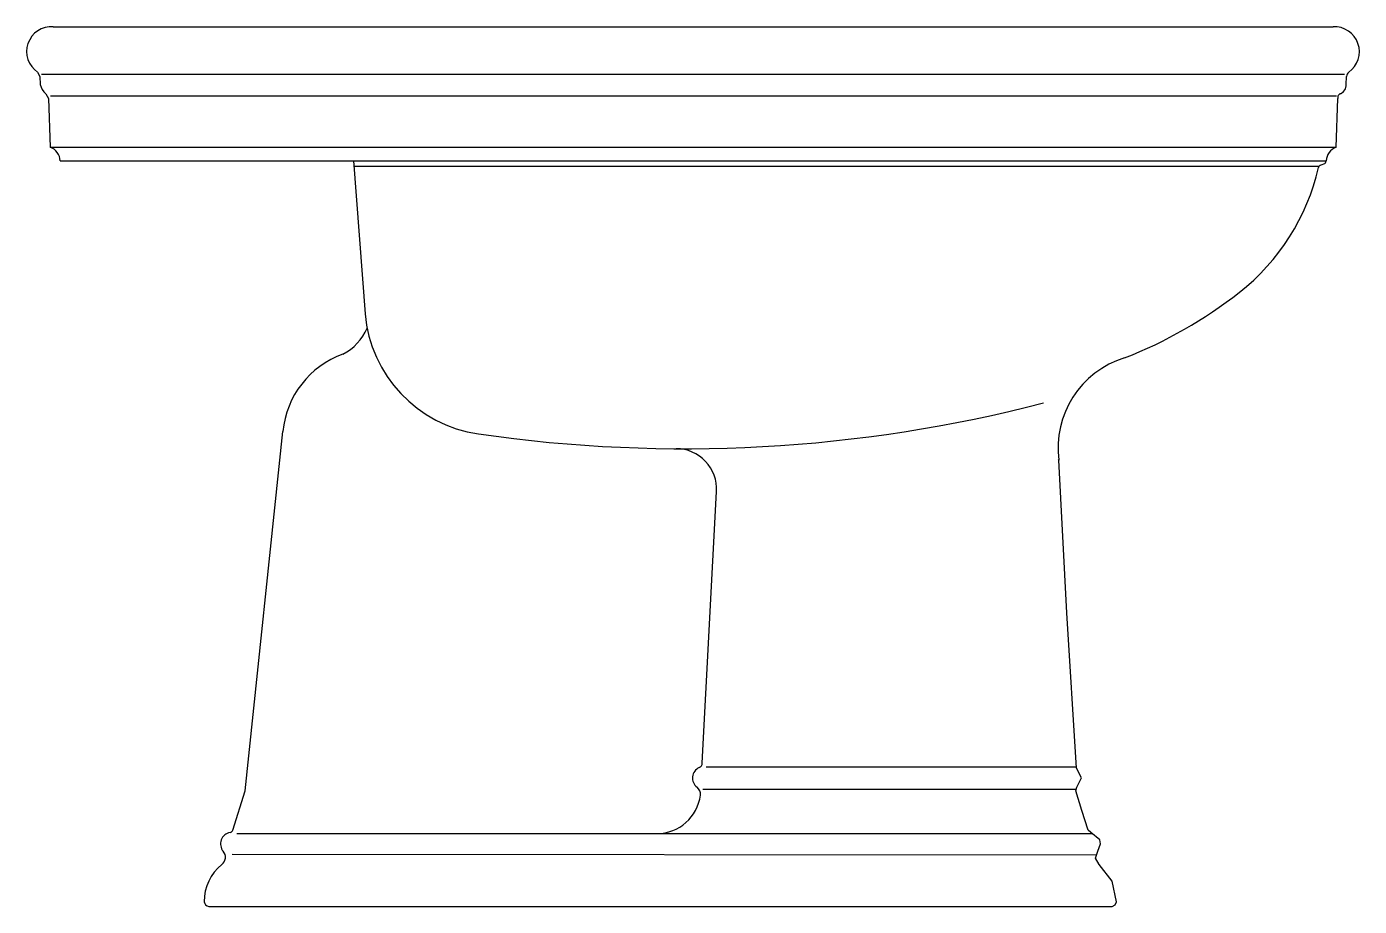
# Model space of a CAD drawing. Extents: x -665.625 to -665.05, y 588.92 to 589.3.
import ezdxf

# ---------------------------------------------------------------- set-up
doc = ezdxf.new("R2010")
doc.units = 0
doc.header["$LTSCALE"] = 0.28
doc.header["$MEASUREMENT"] = 0
doc.linetypes.add('CONTINU', pattern=[0])
doc.layers.get('0').update_dxf_attribs({"linetype": 'CONTINUOUS'})

msp = doc.modelspace()

# ---------------------------------------------------------------- linework, layer by layer
at = {"linetype": 'CONTINUOUS'}
for p, q in [((-665.62068, 589.28005), (-665.61972, 589.27822)), ((-665.61972, 589.27822), (-665.61954, 589.2748)), ((-665.61717, 589.27078), (-665.61599, 589.26875))]:
    msp.add_line(p, q, dxfattribs=at)
at = {"linetype": 'CONTINU'}
for points in [[(-665.61392, 589.29973, 0.767901), (-665.62068, 589.28005)], [(-665.05413, 589.28006, 0.749344), (-665.0609, 589.29973)], [(-665.61954, 589.2748, 0.180444), (-665.61717, 589.27078)], [(-665.05764, 589.27079, 0.305591), (-665.05529, 589.27476)], [(-665.05413, 589.28006, 0.217563), (-665.0551, 589.27822)], [(-665.05764, 589.27079, 0.430194), (-665.05883, 589.26875)], [(-665.61089, 589.24176, 0.28739), (-665.61526, 589.24774)], [(-665.05956, 589.24774, 0.286107), (-665.06393, 589.24176)], [(-665.06493, 589.24045, 0.298801), (-665.06393, 589.24176)], [(-665.10143, 589.18498, 0.173274), (-665.06727, 589.23889)], [(-665.06632, 589.23995, 0.255156), (-665.06727, 589.23889)], [(-665.15097, 589.15662, 0.071723), (-665.10143, 589.18498)], [(-665.47923, 589.17573, 0.347923), (-665.43021, 589.12384)], [(-665.48878, 589.15825, 0.178185), (-665.47834, 589.16955, 0.196723)], [(-665.48878, 589.15825, 0.291272), (-665.51469, 589.12491)], [(-665.43021, 589.12384, 0.099813), (-665.18597, 589.13722)], [(-665.32729, 589.099, 0.429019), (-665.34472, 589.11742)], [(-665.3348, 588.97968, 0.278941), (-665.33349, 588.98161)], [(-665.3348, 588.97968, 0.566711), (-665.33575, 588.97116)], [(-665.33431, 588.96771, 0.267063), (-665.33575, 588.97116)], [(-665.35306, 588.95118, 0.37795), (-665.33431, 588.96771)], [(-665.53752, 588.95165, 0.280385), (-665.53635, 588.95268)], [(-665.53752, 588.95165, 0.579312), (-665.54049, 588.94351)], [(-665.54107, 588.9378, 0.423221), (-665.54049, 588.94351)], [(-665.54107, 588.9378, 0.236634), (-665.54867, 588.92173)], [(-665.54867, 588.92173, 0.414166), (-665.54667, 588.91973)]]:
    msp.add_lwpolyline(points, format="xyb", dxfattribs=at)
for points in [[(-665.61392, 589.29973), (-665.0609, 589.29973)], [(-665.61902, 589.27921), (-665.05601, 589.27921)], [(-665.05529, 589.27476), (-665.0551, 589.27822)], [(-665.61513, 589.26982), (-665.05936, 589.26982)], [(-665.61599, 589.26875), (-665.61526, 589.24774)], [(-665.05956, 589.24774), (-665.05883, 589.26875)], [(-665.61526, 589.24774), (-665.05956, 589.24774)], [(-665.61089, 589.24176), (-665.06393, 589.24176)], [(-665.48417, 589.24176), (-665.47923, 589.17573)], [(-665.06632, 589.23995), (-665.06493, 589.24045)], [(-665.484, 589.23945), (-665.067, 589.23945)], [(-665.53102, 588.96962), (-665.51469, 589.12491)], [(-665.33349, 588.98161), (-665.32729, 589.099)], [(-665.33175, 588.98006), (-665.17183, 588.98006)], [(-665.53635, 588.95268), (-665.53102, 588.96962)], [(-665.33329, 588.97035), (-665.17186, 588.97035)], [(-665.53464, 588.95118), (-665.16501, 588.95118)], [(-665.53667, 588.94223), (-665.16309, 588.94197)], [(-665.54667, 588.91973), (-665.15644, 588.91973)]]:
    msp.add_lwpolyline(points, dxfattribs=at)
at = {"linetype": 'CONTINUOUS', "flags": 128}
msp.add_lwpolyline([(-665.15644, 588.91973), (-665.15502, 588.92032), (-665.15444, 588.92173), (-665.1564, 588.93064), (-665.16203, 588.9378), (-665.16353, 588.94053), (-665.16261, 588.94351), (-665.16144, 588.94673), (-665.16174, 588.94844), (-665.16174, 588.94844), (-665.16558, 588.95165), (-665.16676, 588.95268), (-665.16942, 588.96115), (-665.17209, 588.96962), (-665.17157, 588.97126), (-665.16962, 588.97523), (-665.17179, 588.97935), (-665.17589, 589.04646), (-665.17935, 589.11242)], dxfattribs=at)
at = {"linetype": 'CONTINUOUS'}
for centre, radius, start, end in [((-665.13931, 589.11792), 0.04042, 106.77124, 187.82098), ((-665.15964, 589.13097), 0.02707, 222.13072, 223.26129)]:
    msp.add_arc(centre, radius, start, end, dxfattribs=at)

doc.saveas('drawing.dxf')
